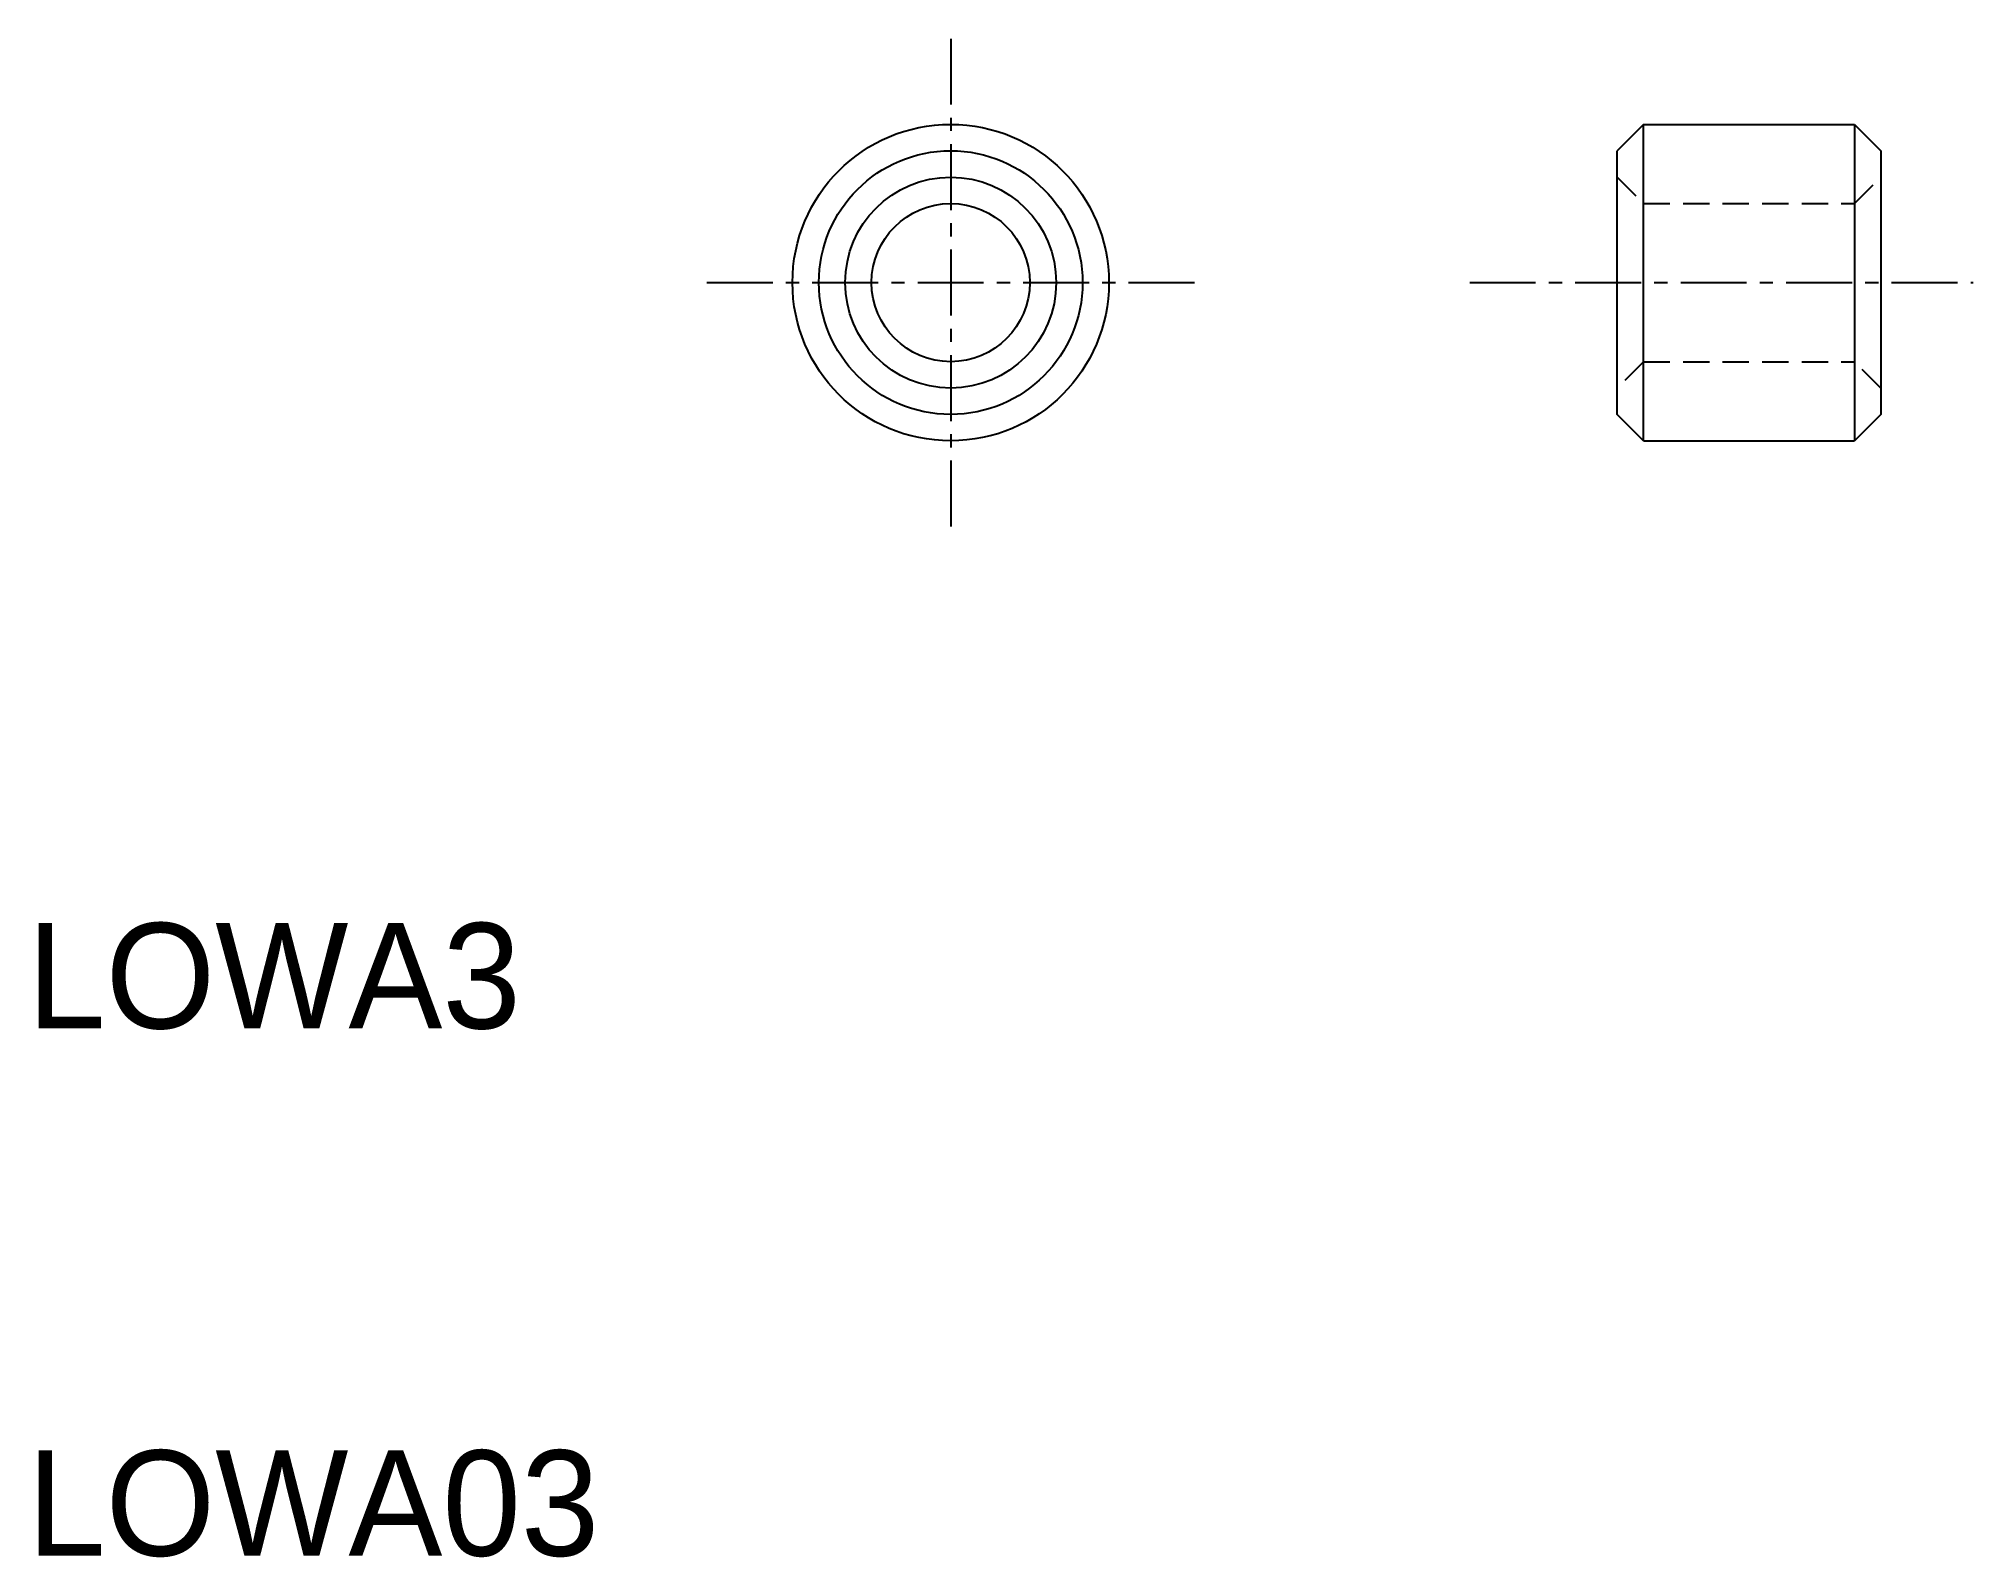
# Model space of a CAD drawing. Extents: x 10.2 to 46.9, y 10 to 38.8.
import ezdxf

# ---------------------------------------------------------------- set-up
doc = ezdxf.new("R2010")
doc.units = 0
doc.linetypes.add('CENTER', pattern=[2, 1.25, -0.25, 0.25, -0.25])
doc.linetypes.add('DASHED', pattern=[0.75, 0.5, -0.25])
doc.layers.get('0').update_dxf_attribs({"linetype": 'CONTINUOUS'})
doc.layers.add('CENTER', color=1, linetype='CENTER')

msp = doc.modelspace()

# ---------------------------------------------------------------- linework, layer by layer
at = {"color": 7, "linetype": 'CONTINUOUS'}
for p, q in [((40.652, 37.144), (40.152, 36.644)), ((40.652, 37.144), (44.652, 37.144)), ((40.652, 31.144), (40.652, 37.144)), ((44.652, 37.144), (44.652, 31.144)), ((44.652, 37.144), (45.152, 36.644)), ((40.152, 31.644), (40.152, 36.644)), ((45.152, 36.644), (45.152, 31.644)), ((40.652, 31.144), (40.152, 31.644)), ((45.152, 31.644), (44.652, 31.144)), ((40.652, 31.144), (44.652, 31.144))]:
    msp.add_line(p, q, dxfattribs=at)
at = {"color": 3, "linetype": 'DASHED'}
for p, q in [((40.152, 36.144), (40.652, 35.644)), ((44.652, 35.644), (45.152, 36.144)), ((40.652, 35.644), (44.652, 35.644)), ((40.652, 32.644), (40.152, 32.144)), ((40.652, 32.644), (44.652, 32.644)), ((45.152, 32.144), (44.652, 32.644))]:
    msp.add_line(p, q, dxfattribs=at)
at = {"color": 7, "linetype": 'CONTINUOUS'}
for radius in [3, 2.5, 2, 1.5]:
    msp.add_circle((27.514, 34.144), radius, dxfattribs=at)
at = {"layer": 'CENTER', "color": 1, "linetype": 'CENTER'}
for p, q in [((27.514, 38.769), (27.514, 29.519)), ((22.889, 34.144), (32.139, 34.144)), ((37.357, 34.144), (46.906, 34.144))]:
    msp.add_line(p, q, dxfattribs=at)

# ---------------------------------------------------------------- texts
at = {"color": 7, "linetype": 'CONTINUOUS'}
for s, p in [('LOWA3', (10, 20)), ('LOWA03', (10, 10))]:
    msp.add_text(s, height=2, dxfattribs=at).set_placement(p)

doc.saveas('drawing.dxf')
